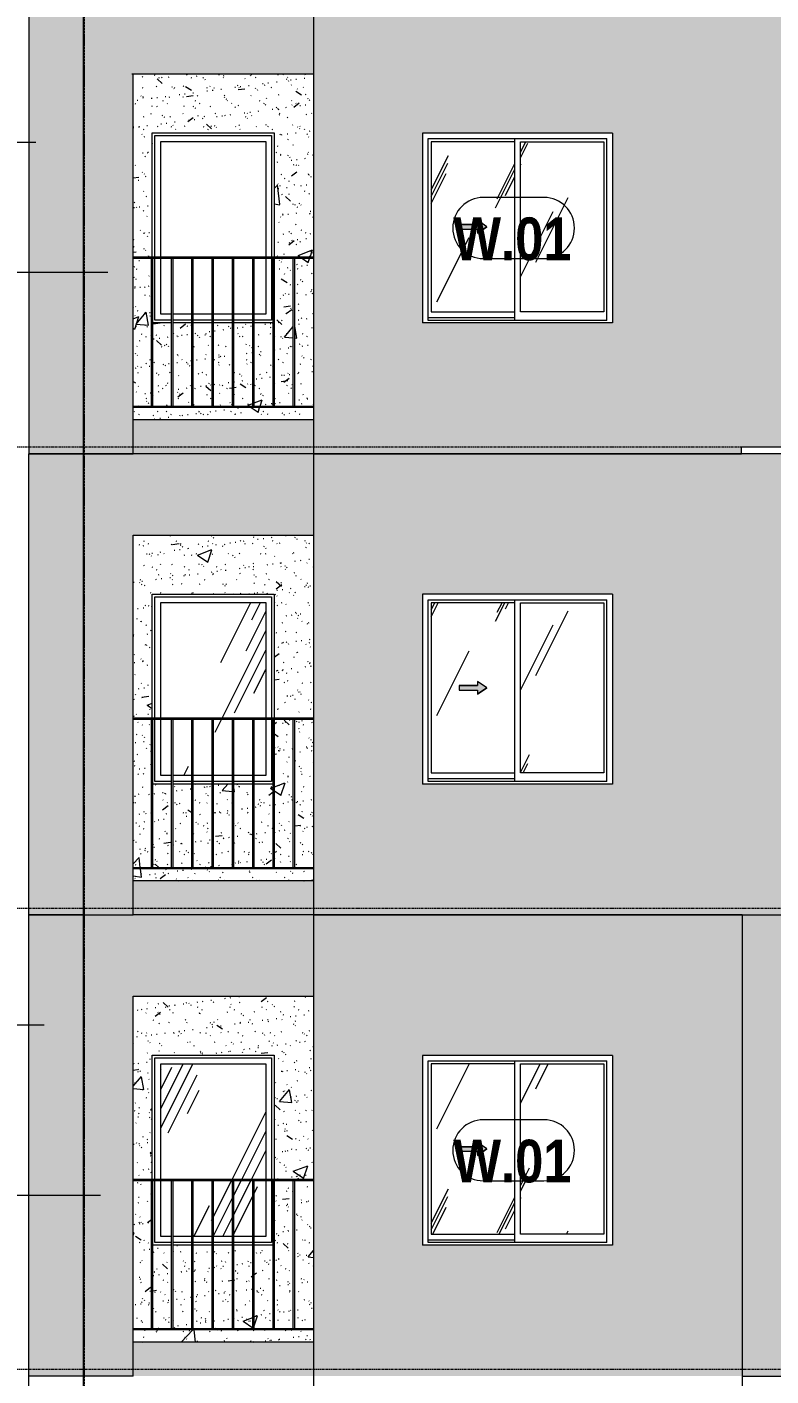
# Model space of a CAD drawing. Header units: millimetres. Extents: x 1240 to 198004, y -7796 to 35300.
# Drawn here: x 117641 to 123128, y 8950 to 18897 of the extents above; entities that cross this region are included whole.
import ezdxf

# ---------------------------------------------------------------- set-up
doc = ezdxf.new("R2010")
doc.units = ezdxf.units.MM
for name, pattern in [('1 NÉT CALL OUT', [6, 3, -3]), ('Centre', [31.75, 6.35, -4.7625, 15.875, -4.7625]), ('Grid Line', [22.225, 12.7, -3.175, 3.175, -3.175])]:
    doc.linetypes.add(name, pattern=pattern)
for name, color, linetype, lineweight in [('0-2', 50, 'Continuous', 5), ('A-DETL-GENF', 92, 'Continuous', 9), ('A-DETL-GENF-2', 92, '1 NÉT CALL OUT', 9), ('A-FLOR-HRAL', 11, 'Continuous', 9), ('A-FLOR-HRAL-1', 253, 'Continuous', 9), ('A-FLOR-LEVL-2', 51, 'Centre', 9), ('A-GLAZ', 151, 'Continuous', 9), ('A-GLAZ-1', 7, 'Continuous', 9), ('A-GLAZ-3', 7, '1 NÉT CALL OUT', 9), ('A-GLAZ-IDEN', 152, 'Continuous', 9), ('A-WALL', 113, 'Continuous', 9), ('A-WALL-IDEN', 211, 'Continuous', 9), ('A-WALL-PATT-2', 9, 'Continuous', 9), ('A-WALL-PATT-3', 111, 'Continuous', 5), ('A-WALL-PATT-4', 111, 'Continuous', 9), ('I-WALL', 2, 'Continuous', 9), ('I-WALL-1', 7, 'Continuous', 9), ('S-GRID-1', 1, 'Grid Line', 9)]:
    doc.layers.add(name, color=color, linetype=linetype, lineweight=lineweight)
doc.styles.add('Arial_B_1', font='arialbd.ttf', dxfattribs={"width": 0.85, "height": 315})
pattern_1 = [(50, (0, 0), (1093.104, -95.634), [114.3, -1257.3]), (355, (0, 0), (-211.457, 1146.341), [91.44, -1005.84]), (100.451, (91.1, -8), (881.656, 1050.7), [97.14, -1068.54]), (46.184, (0, 304.8), (1626.475, -252.257), [171.45, -1885.95]), (96.636, (135.5, 283.8), (1424.416, 1484.565), [145.71, -1602.81]), (351.184, (0, 304.8), (1424.43, 1484.55), [137.16, -1508.76]), (21, (152.4, 228.6), (909.686, -613.591), [114.3, -1257.3]), (326, (152.4, 228.6), (370.812, 1105.129), [91.44, -1005.84]), (71.451, (228.2, 177.5), (1280.503, 491.528), [97.14, -1068.54]), (37.5, (0, 0), (18.5313, 507.3303), [50.292, -943.356, 50.292, -970.788, -1009.65]), (37.5, (0, 0), (18.5313, 507.3303), [-2014.728, 50.292, -959.358]), (7.5, (0, 0), (400.9178, 601.0836), [50.292, -531.876, 50.292, -920.496, -384.81]), (7.5, (0, 0), (400.9178, 601.0836), [-1552.956, 50.292, -334.518]), (327.5, (-339.85, 0), (813.5452, -34.3737), [50.292, -330.708, 50.292, -1138.428, -1577.34]), (327.5, (-339.85, 0), (813.5452, -34.3737), [-1569.72, 50.292, -1527.048]), (317.5, (-492.25, 0), (888.7755, 152.56), [50.292, -445.008, 50.292, -739.14, -1120.14]), (317.5, (-492.25, 0), (888.7755, 152.56), [-1284.732, 50.292, -1069.848])]
pattern_2 = [(37.5, (0, 0), (-4.79953, 146.8239), [5.029, -110.795, 5.029, -124.511, -123.825]), (37.5, (0, 0), (-4.79953, 146.8239), [-245.364, 5.029, -118.796]), (7.5, (0, 0), (134.85743, 215.0472), [5.029, -57.455, 5.029, -99.365, -40.005]), (7.5, (0, 0), (134.85743, 215.0472), [-166.878, 5.029, -34.976]), (327.5, (-93.73, 0), (237.29776, 0.4316), [5.029, -33.071, 5.029, -132.131, -179.07]), (327.5, (-93.73, 0), (237.29776, 0.4316), [-175.26, 5.029, -174.041]), (317.5, (-93.73, 0), (229.06706, 66.87923), [5.029, -14.021, 5.029, -84.887, -102.87]), (317.5, (-93.73, 0), (229.06706, 66.87923), [-108.966, 5.029, -97.841])]
pattern_3 = [(63.435, (190.5, 95.2), (-766.75, 2300.242), [952.5, -571.5, 952.5, -571.5, -1211.71]), (63.435, (190.5, 95.2), (-766.75, 2300.242), [-3048, 381, -830.71]), (63.435, (142.9, 142.9), (-766.75, 2300.242), [762, -952.5, 571.5, -571.5, -1402.21]), (63.435, (142.9, 142.9), (-766.75, 2300.242), [-2857.5, 666.75, -735.46]), (63.435, (142.9, 285.8), (-766.75, 2300.242), [571.5, -1143, 381, -571.5, -1592.71]), (63.435, (142.9, 285.8), (-766.75, 2300.242), [-2667, 857.25, -735.46]), (63.435, (285.8, 142.9), (-766.75, 2300.242), [571.5, -1143, 476.25, -2068.96]), (63.435, (428.6, 285.8), (-766.75, 2300.242), [285.75, -1428.75, 190.5, -2354.71]), (63.435, (190.5, 523.9), (-766.75, 2300.242), [190.5, -1428.75, 190.5, -762, -1687.96]), (63.435, (190.5, 523.9), (-766.75, 2300.242), [-2571.75, 476.25, -1211.71]), (63.435, (1047.8, 381), (-766.75, 2300.242), [952.5, -1428.75, 1143, -754.51]), (63.435, (1047.8, 238.1), (-766.75, 2300.242), [1333.5, -952.5, 1428.75, -564.01]), (63.435, (1143, 285.8), (-766.75, 2300.242), [1524, -762, 1143, -830.71]), (63.435, (1285.9, 428.6), (-766.75, 2300.242), [952.5, -1333.5, 762, -1211.71]), (63.435, (1143, 714.4), (-766.75, 2300.242), [476.25, -1905, 571.5, -1306.96]), (63.435, (1428.8, 571.5), (-766.75, 2300.242), [381, -1905, 381, -1592.71])]
pattern_4 = [(63.435, (1790.26, 104.33), (-0.0014, 1524.001), [532.463, -2875.304]), (63.435, (266.26, 104.33), (-0.0014, 1524.001), [532.463, -2875.304]), (63.435, (2519.8, 398.8), (-0.0014, 1524.001), [532.463, -2875.304]), (63.435, (995.8, 398.8), (-0.0014, 1524.001), [532.463, -2875.304]), (63.435, (2409.4, 294.83), (-0.0014, 1524.001), [532.463, -2875.304]), (63.435, (885.4, 294.83), (-0.0014, 1524.001), [532.463, -2875.304]), (63.435, (2296.8, 890.1), (-0.0014, 1524.001), [258.802, -3148.965]), (63.435, (772.8, 890.1), (-0.0014, 1524.001), [258.802, -3148.965]), (63.435, (2223.2, 797.95), (-0.0014, 1524.001), [532.463, -2875.304]), (63.435, (699.2, 797.95), (-0.0014, 1524.001), [532.463, -2875.304]), (63.435, (2236.2, 864.1), (-0.0014, 1524.001), [532.463, -2875.304]), (63.435, (712.2, 864.1), (-0.0014, 1524.001), [532.463, -2875.304]), (63.435, (1621.35, 573.94), (-0.0014, 1524.001), [532.463, -2875.304]), (63.435, (97.35, 573.94), (-0.0014, 1524.001), [532.463, -2875.304]), (63.435, (1634.34, 651.9), (-0.0014, 1524.001), [532.463, -2875.304]), (63.435, (110.34, 651.9), (-0.0014, 1524.001), [532.463, -2875.304]), (63.435, (1637.84, 708.1), (-0.0014, 1524.001), [532.463, -2875.304]), (63.435, (113.84, 708.1), (-0.0014, 1524.001), [532.463, -2875.304])]

# ---------------------------------------------------------------- blocks, each defined once
blk = doc.blocks.new('Railing - 10mm-901206-TKCS_MẶT ĐỨNG NỘI KHU 2')
at = {"layer": 'A-FLOR-HRAL-1'}
for p, q in [((-60554.4, 5900), (-60554.4, 6990)), ((-60544.4, 5900), (-60544.4, 6990))]:
    blk.add_line(p, q, dxfattribs=at)
blk = doc.blocks.new('Railing - Railing-942463-TKCS_MẶT ĐỨNG NỘI KHU 2')
at = {"layer": 'A-FLOR-HRAL-1'}
for p, q in [((-77876.9, 12700), (-76546.9, 12700)), ((-76546.9, 12690), (-77876.9, 12690))]:
    blk.add_line(p, q, dxfattribs=at)
for p in [(-17188.4, 6800), (-17038.9, 6800), (-16889.3, 6800), (-16739.8, 6800), (-16590.2, 6800), (-16440.7, 6800), (-16291.2, 6800), (-16141.6, 6800)]:
    blk.add_blockref('Railing - 10mm-901206-TKCS_MẶT ĐỨNG NỘI KHU 2', p)
blk = doc.blocks.new('Top Rail Type - Top Rail_Internal_-942464-TKCS_MẶT ĐỨNG NỘI KHU 2')
at = {"layer": 'A-FLOR-HRAL-1'}
for p, q in [((-76546.9, 13800), (-77876.9, 13800)), ((-76546.9, 13790), (-77876.9, 13790))]:
    blk.add_line(p, q, dxfattribs=at)
blk = doc.blocks.new('M_Fixed - 900 x 1400-V392-TKCS_MẶT ĐỨNG NỘI KHU 2')
at = {"layer": 'A-GLAZ'}
h = blk.add_hatch(dxfattribs=at)
h.set_pattern_fill('FP_56', color=256, style=0, pattern_type=2)
h.set_pattern_definition(pattern_3)
h.paths.add_polyline_path([(-77593.3, 13378), (-77593.3, 13790), (-77673.9, 13790), (-77673.9, 13378)])
h.paths.add_polyline_path([(-77583.3, 13378), (-77443.8, 13378), (-77443.8, 13790), (-77583.3, 13790), (-77583.3, 13468.6)])
h.paths.add_polyline_path([(-77433.8, 13378), (-77294.2, 13378), (-77294.2, 13790), (-77433.8, 13790), (-77433.8, 13618.2)])
h.paths.add_polyline_path([(-77284.2, 13378), (-77144.7, 13378), (-77144.7, 13790), (-77284.2, 13790), (-77284.2, 13762.3)])
h.paths.add_polyline_path([(-76899.9, 13378), (-76899.9, 13790), (-76985.1, 13790), (-76985.1, 13378)])
h.paths.add_polyline_path([(-77134.7, 13378), (-76995.1, 13378), (-76995.1, 13790), (-77134.7, 13790), (-77134.7, 13612.7)])
h.paths.add_polyline_path([(-76899.9, 13800), (-76899.9, 14652), (-77673.9, 14652), (-77673.9, 13800), (-77251.9, 13800)])
at = {"layer": 'A-GLAZ-1'}
for p, q in [((-77717.9, 13800), (-77717.9, 14696)), ((-77717.9, 14696), (-76855.9, 14696)), ((-77673.9, 13800), (-77673.9, 14652)), ((-77673.9, 14652), (-76899.9, 14652)), ((-76899.9, 14652), (-76899.9, 13800)), ((-76855.9, 14696), (-76855.9, 13800)), ((-77717.9, 13334), (-77717.9, 13790)), ((-77673.9, 13378), (-77673.9, 13790)), ((-76899.9, 13790), (-76899.9, 13378)), ((-76855.9, 13790), (-76855.9, 13334)), ((-77593.3, 13334), (-77717.9, 13334)), ((-77593.3, 13378), (-77673.9, 13378)), ((-77443.8, 13378), (-77583.3, 13378)), ((-77443.8, 13334), (-77583.3, 13334)), ((-77294.2, 13378), (-77433.8, 13378)), ((-77294.2, 13334), (-77433.8, 13334)), ((-77144.7, 13378), (-77282.5, 13378)), ((-77144.7, 13334), (-77282.5, 13334)), ((-76995.1, 13378), (-77134.7, 13378)), ((-76995.1, 13334), (-77134.7, 13334)), ((-76899.9, 13378), (-76985.1, 13378)), ((-76855.9, 13334), (-76985.1, 13334))]:
    blk.add_line(p, q, dxfattribs=at)
blk = doc.blocks.new('NCV_TKTC_TANG 3 - 4_rvt-3-TKCS_MẶT ĐỨNG NỘI KHU 2')
at = {"layer": 'A-WALL-PATT-2'}
h = blk.add_hatch(dxfattribs=at)
h.set_pattern_fill('FP_38', color=256, style=0, pattern_type=2)
h.set_pattern_definition(pattern_1)
h.paths.add_polyline_path([(-76546.9, 12600), (-76546.9, 12690), (-77876.9, 12690), (-77876.9, 12600), (-76566.1, 12600)])
h.paths.add_polyline_path([(-77876.9, 12700), (-77742.9, 12700), (-77742.9, 13790), (-77876.9, 13790)])
h.paths.add_polyline_path([(-77576.4, 12700), (-77443.8, 12700), (-77443.8, 13315), (-77583.3, 13315), (-77583.3, 12700)])
h.paths.add_polyline_path([(-76630.8, 12700), (-76546.9, 12700), (-76546.9, 13790), (-76686.1, 13790), (-76686.1, 12700)])
h.paths.add_polyline_path([(-77593.3, 12700), (-77593.3, 13315), (-77732.9, 13315), (-77732.9, 12700)])
h.paths.add_polyline_path([(-77284.2, 12700), (-77144.7, 12700), (-77144.7, 13315), (-77284.2, 13315), (-77284.2, 12943)])
h.paths.add_polyline_path([(-77433.8, 12700), (-77294.2, 12700), (-77294.2, 13315), (-77433.8, 13315), (-77433.8, 12818.6)])
h.paths.add_polyline_path([(-77134.7, 12700), (-76995.1, 12700), (-76995.1, 13315), (-77134.7, 13315), (-77134.7, 13067.4)])
h.paths.add_polyline_path([(-76845.6, 12700), (-76845.6, 13315), (-76985.1, 13315), (-76985.1, 12700)])
h.paths.add_polyline_path([(-76835.6, 12700), (-76696.1, 12700), (-76696.1, 13790), (-76835.6, 13790), (-76835.6, 13311)])
h.paths.add_polyline_path([(-76719.8, 13800), (-76546.9, 13800), (-76546.9, 15150.6), (-77876.9, 15150.6), (-77876.9, 13800), (-77736.9, 13800), (-77736.9, 14715), (-76836.9, 14715), (-76836.9, 13800)])
h = blk.add_hatch(dxfattribs=at)
h.set_pattern_fill('FP_39', color=256, style=0, pattern_type=2)
h.set_pattern_definition(pattern_2)
h.paths.add_polyline_path([(-76546.9, 12600), (-76546.9, 12690), (-77876.9, 12690), (-77876.9, 12600), (-76566.1, 12600)])
h.paths.add_polyline_path([(-77876.9, 12700), (-77742.9, 12700), (-77742.9, 13790), (-77876.9, 13790)])
h.paths.add_polyline_path([(-77576.4, 12700), (-77443.8, 12700), (-77443.8, 13315), (-77583.3, 13315), (-77583.3, 12700)])
h.paths.add_polyline_path([(-76630.8, 12700), (-76546.9, 12700), (-76546.9, 13790), (-76686.1, 13790), (-76686.1, 12700)])
h.paths.add_polyline_path([(-77593.3, 12700), (-77593.3, 13315), (-77732.9, 13315), (-77732.9, 12700)])
h.paths.add_polyline_path([(-77284.2, 12700), (-77144.7, 12700), (-77144.7, 13315), (-77284.2, 13315), (-77284.2, 12943)])
h.paths.add_polyline_path([(-77433.8, 12700), (-77294.2, 12700), (-77294.2, 13315), (-77433.8, 13315), (-77433.8, 12818.6)])
h.paths.add_polyline_path([(-77134.7, 12700), (-76995.1, 12700), (-76995.1, 13315), (-77134.7, 13315), (-77134.7, 13067.4)])
h.paths.add_polyline_path([(-76845.6, 12700), (-76845.6, 13315), (-76985.1, 13315), (-76985.1, 12700)])
h.paths.add_polyline_path([(-76835.6, 12700), (-76696.1, 12700), (-76696.1, 13790), (-76835.6, 13790), (-76835.6, 13311)])
h.paths.add_polyline_path([(-76719.8, 13800), (-76546.9, 13800), (-76546.9, 15150.6), (-77876.9, 15150.6), (-77876.9, 13800), (-77736.9, 13800), (-77736.9, 14715), (-76836.9, 14715), (-76836.9, 13800)])
at = {"layer": 'I-WALL-1'}
for p, q in [((-77736.9, 13800), (-77736.9, 14715)), ((-77736.9, 14715), (-76836.9, 14715)), ((-76836.9, 14715), (-76836.9, 13800)), ((-77593.3, 13315), (-77732.9, 13315)), ((-77443.8, 13315), (-77583.3, 13315)), ((-77294.2, 13315), (-77433.8, 13315)), ((-77144.7, 13315), (-77282.5, 13315)), ((-76995.1, 13315), (-77134.7, 13315)), ((-76845.6, 13315), (-76985.1, 13315))]:
    blk.add_line(p, q, dxfattribs=at)
at = {"layer": 'A-FLOR-HRAL'}
for name in ['Top Rail Type - Top Rail_Internal_-942464-TKCS_MẶT ĐỨNG NỘI KHU 2', 'Railing - Railing-942463-TKCS_MẶT ĐỨNG NỘI KHU 2']:
    blk.add_blockref(name, (0, 0), dxfattribs=at)
at = {"layer": 'A-GLAZ'}
blk.add_blockref('M_Fixed - 900 x 1400-V392-TKCS_MẶT ĐỨNG NỘI KHU 2', (0, 0), dxfattribs=at)
blk = doc.blocks.new('M_Fixed - 900 x 1400-V461-TKCS_MẶT ĐỨNG NỘI KHU 2')
at = {"layer": 'A-GLAZ'}
h = blk.add_hatch(dxfattribs=at)
h.set_pattern_fill('FP_56', color=256, style=0, pattern_type=2)
h.set_pattern_definition(pattern_3)
h.paths.add_polyline_path([(-77593.3, 9978), (-77593.3, 10390), (-77673.9, 10390), (-77673.9, 9978)])
h.paths.add_polyline_path([(-77583.3, 9978), (-77443.8, 9978), (-77443.8, 10390), (-77583.3, 10390), (-77583.3, 10068.6)])
h.paths.add_polyline_path([(-77284.2, 9978), (-77144.7, 9978), (-77144.7, 10390), (-77284.2, 10390), (-77284.2, 10362.3)])
h.paths.add_polyline_path([(-77294.2, 9978), (-77294.2, 10390), (-77433.8, 10390), (-77433.8, 9978)])
h.paths.add_polyline_path([(-76899.9, 9978), (-76899.9, 10390), (-76985.1, 10390), (-76985.1, 9978)])
h.paths.add_polyline_path([(-77134.7, 9978), (-76995.1, 9978), (-76995.1, 10390), (-77134.7, 10390), (-77134.7, 10212.7)])
h.paths.add_polyline_path([(-77673.9, 10400), (-76899.9, 10400), (-76899.9, 11252), (-77673.9, 11252), (-77673.9, 10478)])
at = {"layer": 'A-GLAZ-1'}
for p, q in [((-77717.9, 10400), (-77717.9, 11296)), ((-77717.9, 11296), (-76855.9, 11296)), ((-77673.9, 10400), (-77673.9, 11252)), ((-77673.9, 11252), (-76899.9, 11252)), ((-76899.9, 11252), (-76899.9, 10400)), ((-76855.9, 11296), (-76855.9, 10400)), ((-77717.9, 9934), (-77717.9, 10390)), ((-77673.9, 9978), (-77673.9, 10390)), ((-76899.9, 10390), (-76899.9, 9978)), ((-76855.9, 10390), (-76855.9, 9934)), ((-77593.3, 9978), (-77673.9, 9978)), ((-77443.8, 9978), (-77583.3, 9978)), ((-77294.2, 9978), (-77433.8, 9978)), ((-77144.7, 9978), (-77282.5, 9978)), ((-76995.1, 9978), (-77134.7, 9978)), ((-76899.9, 9978), (-76985.1, 9978)), ((-77593.3, 9934), (-77717.9, 9934)), ((-77443.8, 9934), (-77583.3, 9934)), ((-77294.2, 9934), (-77433.8, 9934)), ((-77144.7, 9934), (-77282.5, 9934)), ((-76995.1, 9934), (-77134.7, 9934)), ((-76855.9, 9934), (-76985.1, 9934))]:
    blk.add_line(p, q, dxfattribs=at)
blk = doc.blocks.new('NCV_TKTC_TANG 3 - 4_rvt-4-TKCS_MẶT ĐỨNG NỘI KHU 2')
at = {"layer": 'A-WALL-PATT-2'}
h = blk.add_hatch(dxfattribs=at)
h.set_pattern_fill('FP_38', color=256, style=0, pattern_type=2)
h.set_pattern_definition(pattern_1)
h.paths.add_polyline_path([(-77282.5, 9200), (-76546.9, 9200), (-76546.9, 9290), (-77876.9, 9290), (-77876.9, 9200), (-77696.6, 9200)])
h.paths.add_polyline_path([(-77870.4, 9300), (-77742.9, 9300), (-77742.9, 10390), (-77876.9, 10390), (-77876.9, 9300)])
h.paths.add_polyline_path([(-77576.4, 9300), (-77443.8, 9300), (-77443.8, 9915), (-77583.3, 9915), (-77583.3, 9300)])
h.paths.add_polyline_path([(-77593.3, 9300), (-77593.3, 9915), (-77732.9, 9915), (-77732.9, 9300)])
h.paths.add_polyline_path([(-77282.5, 9300), (-77144.7, 9300), (-77144.7, 9915), (-77284.2, 9915), (-77284.2, 9300)])
h.paths.add_polyline_path([(-77134.7, 9300), (-76995.1, 9300), (-76995.1, 9915), (-77134.7, 9915), (-77134.7, 9667.4)])
h.paths.add_polyline_path([(-76985.1, 9300), (-76845.6, 9300), (-76845.6, 9915), (-76985.1, 9915), (-76985.1, 9791.7)])
h.paths.add_polyline_path([(-76835.6, 9300), (-76696.1, 9300), (-76696.1, 10390), (-76835.6, 10390), (-76835.6, 9885.1)])
h.paths.add_polyline_path([(-76578.9, 9300), (-76546.9, 9300), (-76546.9, 10390), (-76686.1, 10390), (-76686.1, 9300), (-76630.8, 9300)])
h.paths.add_polyline_path([(-77433.8, 9300), (-77294.2, 9300), (-77294.2, 9915), (-77433.8, 9915), (-77433.8, 9418.6)])
h.paths.add_polyline_path([(-77797.5, 10400), (-77736.9, 10400), (-77736.9, 11315), (-76836.9, 11315), (-76836.9, 10400), (-76546.9, 10400), (-76546.9, 11750.6), (-77876.9, 11750.6), (-77876.9, 10400)])
h = blk.add_hatch(dxfattribs=at)
h.set_pattern_fill('FP_39', color=256, style=0, pattern_type=2)
h.set_pattern_definition(pattern_2)
h.paths.add_polyline_path([(-77282.5, 9200), (-76546.9, 9200), (-76546.9, 9290), (-77876.9, 9290), (-77876.9, 9200), (-77696.6, 9200)])
h.paths.add_polyline_path([(-77870.4, 9300), (-77742.9, 9300), (-77742.9, 10390), (-77876.9, 10390), (-77876.9, 9300)])
h.paths.add_polyline_path([(-77576.4, 9300), (-77443.8, 9300), (-77443.8, 9915), (-77583.3, 9915), (-77583.3, 9300)])
h.paths.add_polyline_path([(-77593.3, 9300), (-77593.3, 9915), (-77732.9, 9915), (-77732.9, 9300)])
h.paths.add_polyline_path([(-77282.5, 9300), (-77144.7, 9300), (-77144.7, 9915), (-77284.2, 9915), (-77284.2, 9300)])
h.paths.add_polyline_path([(-77134.7, 9300), (-76995.1, 9300), (-76995.1, 9915), (-77134.7, 9915), (-77134.7, 9667.4)])
h.paths.add_polyline_path([(-76985.1, 9300), (-76845.6, 9300), (-76845.6, 9915), (-76985.1, 9915), (-76985.1, 9791.7)])
h.paths.add_polyline_path([(-76835.6, 9300), (-76696.1, 9300), (-76696.1, 10390), (-76835.6, 10390), (-76835.6, 9885.1)])
h.paths.add_polyline_path([(-76578.9, 9300), (-76546.9, 9300), (-76546.9, 10390), (-76686.1, 10390), (-76686.1, 9300), (-76630.8, 9300)])
h.paths.add_polyline_path([(-77433.8, 9300), (-77294.2, 9300), (-77294.2, 9915), (-77433.8, 9915), (-77433.8, 9418.6)])
h.paths.add_polyline_path([(-77797.5, 10400), (-77736.9, 10400), (-77736.9, 11315), (-76836.9, 11315), (-76836.9, 10400), (-76546.9, 10400), (-76546.9, 11750.6), (-77876.9, 11750.6), (-77876.9, 10400)])
at = {"layer": 'I-WALL-1'}
for p, q in [((-77736.9, 10400), (-77736.9, 11315)), ((-77736.9, 11315), (-76836.9, 11315)), ((-76836.9, 11315), (-76836.9, 10400)), ((-77593.3, 9915), (-77732.9, 9915)), ((-77443.8, 9915), (-77583.3, 9915)), ((-77294.2, 9915), (-77433.8, 9915)), ((-77144.7, 9915), (-77282.5, 9915)), ((-76995.1, 9915), (-77134.7, 9915)), ((-76845.6, 9915), (-76985.1, 9915))]:
    blk.add_line(p, q, dxfattribs=at)
at = {"layer": 'A-FLOR-HRAL'}
for name in ['Top Rail Type - Top Rail_Internal_-942464-TKCS_MẶT ĐỨNG NỘI KHU 2', 'Railing - Railing-942463-TKCS_MẶT ĐỨNG NỘI KHU 2']:
    blk.add_blockref(name, (0, -3400), dxfattribs=at)
at = {"layer": 'A-GLAZ'}
blk.add_blockref('M_Fixed - 900 x 1400-V461-TKCS_MẶT ĐỨNG NỘI KHU 2', (0, 0), dxfattribs=at)
blk = doc.blocks.new('Railing - Railing-951900-TKCS_MẶT ĐỨNG NỘI KHU 2')
at = {"layer": 'A-FLOR-HRAL-1'}
for p, q in [((-77876.9, 16100), (-76546.9, 16100)), ((-76546.9, 16090), (-77876.9, 16090))]:
    blk.add_line(p, q, dxfattribs=at)
for p in [(-17188.4, 10200), (-17038.9, 10200), (-16889.3, 10200), (-16739.8, 10200), (-16590.2, 10200), (-16440.7, 10200), (-16291.2, 10200), (-16141.6, 10200)]:
    blk.add_blockref('Railing - 10mm-901206-TKCS_MẶT ĐỨNG NỘI KHU 2', p)
blk = doc.blocks.new('Top Rail Type - Top Rail_Internal_-951901-TKCS_MẶT ĐỨNG NỘI KHU 2')
at = {"layer": 'A-FLOR-HRAL-1'}
for p, q in [((-76546.9, 17200), (-77876.9, 17200)), ((-76546.9, 17190), (-77876.9, 17190))]:
    blk.add_line(p, q, dxfattribs=at)
blk = doc.blocks.new('M_Fixed - 900 x 1400-V286-TKCS_MẶT ĐỨNG NỘI KHU 2')
at = {"layer": 'A-GLAZ-1'}
for p, q in [((-77717.9, 7000), (-77717.9, 7896)), ((-77717.9, 7896), (-76855.9, 7896)), ((-76855.9, 7896), (-76855.9, 7000)), ((-77673.9, 7000), (-77673.9, 7852)), ((-77673.9, 7852), (-76899.9, 7852)), ((-76899.9, 7852), (-76899.9, 7000)), ((-77717.9, 6534), (-77717.9, 6990)), ((-77673.9, 6578), (-77673.9, 6990)), ((-76899.9, 6990), (-76899.9, 6578)), ((-76855.9, 6990), (-76855.9, 6534)), ((-77593.3, 6578), (-77673.9, 6578)), ((-77443.8, 6578), (-77583.3, 6578)), ((-77294.2, 6578), (-77433.8, 6578)), ((-77144.7, 6578), (-77282.5, 6578)), ((-76995.1, 6578), (-77134.7, 6578)), ((-76899.9, 6578), (-76985.1, 6578)), ((-77593.3, 6534), (-77717.9, 6534)), ((-77443.8, 6534), (-77583.3, 6534)), ((-77294.2, 6534), (-77433.8, 6534)), ((-77144.7, 6534), (-77282.5, 6534)), ((-76995.1, 6534), (-77134.7, 6534)), ((-76855.9, 6534), (-76985.1, 6534))]:
    blk.add_line(p, q, dxfattribs=at)
blk = doc.blocks.new('NCV_TKTC_TANG 5_rvt-2-TKCS_MẶT ĐỨNG NỘI KHU 2')
at = {"layer": 'A-WALL-PATT-2'}
h = blk.add_hatch(dxfattribs=at)
h.set_pattern_fill('FP_40', color=256, style=0, pattern_type=2)
h.set_pattern_definition(pattern_1)
h.paths.add_polyline_path([(-76546.9, 16000), (-76546.9, 16090), (-77876.9, 16090), (-77876.9, 16000), (-76566.1, 16000)])
h.paths.add_polyline_path([(-76686.1, 16100), (-76546.9, 16100), (-76546.9, 17190), (-76686.1, 17190), (-76686.1, 16264.9)])
h.paths.add_polyline_path([(-76696.1, 16100), (-76696.1, 17190), (-76835.6, 17190), (-76835.6, 16100)])
h.paths.add_polyline_path([(-77593.3, 16100), (-77593.3, 16715), (-77732.9, 16715), (-77732.9, 16100)])
h.paths.add_polyline_path([(-76845.6, 16100), (-76845.6, 16715), (-76985.1, 16715), (-76985.1, 16100)])
h.paths.add_polyline_path([(-77583.3, 16100), (-77443.8, 16100), (-77443.8, 16715), (-77583.3, 16715), (-77583.3, 16688.3)])
h.paths.add_polyline_path([(-76995.1, 16100), (-76995.1, 16715), (-77134.7, 16715), (-77134.7, 16100)])
h.paths.add_polyline_path([(-77836.5, 16100), (-77742.9, 16100), (-77742.9, 17190), (-77876.9, 17190), (-77876.9, 16100), (-77843.6, 16100)])
h.paths.add_polyline_path([(-77144.7, 16100), (-77144.7, 16715), (-77284.2, 16715), (-77282.5, 16100)])
h.paths.add_polyline_path([(-77433.8, 16100), (-77294.2, 16100), (-77294.2, 16715), (-77433.8, 16715), (-77433.8, 16218.6)])
h.paths.add_polyline_path([(-77876.9, 17200), (-77736.9, 17200), (-77736.9, 18115), (-76836.9, 18115), (-76836.9, 17200), (-76546.9, 17200), (-76546.9, 18550.6), (-77876.9, 18550.6)])
h = blk.add_hatch(dxfattribs=at)
h.set_pattern_fill('FP_41', color=256, style=0, pattern_type=2)
h.set_pattern_definition(pattern_2)
h.paths.add_polyline_path([(-76546.9, 16000), (-76546.9, 16090), (-77876.9, 16090), (-77876.9, 16000), (-76566.1, 16000)])
h.paths.add_polyline_path([(-76686.1, 16100), (-76546.9, 16100), (-76546.9, 17190), (-76686.1, 17190), (-76686.1, 16264.9)])
h.paths.add_polyline_path([(-76696.1, 16100), (-76696.1, 17190), (-76835.6, 17190), (-76835.6, 16100)])
h.paths.add_polyline_path([(-77593.3, 16100), (-77593.3, 16715), (-77732.9, 16715), (-77732.9, 16100)])
h.paths.add_polyline_path([(-76845.6, 16100), (-76845.6, 16715), (-76985.1, 16715), (-76985.1, 16100)])
h.paths.add_polyline_path([(-77583.3, 16100), (-77443.8, 16100), (-77443.8, 16715), (-77583.3, 16715), (-77583.3, 16688.3)])
h.paths.add_polyline_path([(-76995.1, 16100), (-76995.1, 16715), (-77134.7, 16715), (-77134.7, 16100)])
h.paths.add_polyline_path([(-77836.5, 16100), (-77742.9, 16100), (-77742.9, 17190), (-77876.9, 17190), (-77876.9, 16100), (-77843.6, 16100)])
h.paths.add_polyline_path([(-77144.7, 16100), (-77144.7, 16715), (-77284.2, 16715), (-77282.5, 16100)])
h.paths.add_polyline_path([(-77433.8, 16100), (-77294.2, 16100), (-77294.2, 16715), (-77433.8, 16715), (-77433.8, 16218.6)])
h.paths.add_polyline_path([(-77876.9, 17200), (-77736.9, 17200), (-77736.9, 18115), (-76836.9, 18115), (-76836.9, 17200), (-76546.9, 17200), (-76546.9, 18550.6), (-77876.9, 18550.6)])
at = {"layer": 'I-WALL-1'}
for p, q in [((-77736.9, 17200), (-77736.9, 18115)), ((-77736.9, 18115), (-76836.9, 18115)), ((-76836.9, 18115), (-76836.9, 17200)), ((-77593.3, 16715), (-77732.9, 16715)), ((-77443.8, 16715), (-77583.3, 16715)), ((-77294.2, 16715), (-77433.8, 16715)), ((-77144.7, 16715), (-77282.5, 16715)), ((-76995.1, 16715), (-77134.7, 16715)), ((-76845.6, 16715), (-76985.1, 16715))]:
    blk.add_line(p, q, dxfattribs=at)
at = {"layer": 'A-FLOR-HRAL'}
for name in ['Top Rail Type - Top Rail_Internal_-951901-TKCS_MẶT ĐỨNG NỘI KHU 2', 'Railing - Railing-951900-TKCS_MẶT ĐỨNG NỘI KHU 2']:
    blk.add_blockref(name, (0, 0), dxfattribs=at)
at = {"layer": 'A-GLAZ'}
blk.add_blockref('M_Fixed - 900 x 1400-V286-TKCS_MẶT ĐỨNG NỘI KHU 2', (0, 10200), dxfattribs=at)
blk = doc.blocks.new('1_FAMILY RVT - W01-WxH 1400x1400xmm-V281-TKCS_MẶT ĐỨNG NỘI KHU 2')
at = {"layer": 'A-DETL-GENF-2'}
blk.add_hatch(color=256, dxfattribs=at).paths.add_polyline_path([(-75337.7, 10576.5), (-75270, 10623.9), (-75337.7, 10671.4), (-75337.7, 10640.9), (-75473.2, 10640.9), (-75473.2, 10607), (-75337.7, 10607)])
at = {"layer": 'A-GLAZ'}
h = blk.add_hatch(dxfattribs=at)
h.set_pattern_fill('FP_36', color=256, style=0, pattern_type=2)
h.set_pattern_definition(pattern_4)
h.paths.add_polyline_path([(-75064.4, 9997), (-75064.4, 11250.9), (-75678.7, 11250.9), (-75678.7, 9997)])
h.paths.add_polyline_path([(-75337.7, 10576.5), (-75337.7, 10607), (-75473.2, 10607), (-75473.2, 10640.9), (-75337.7, 10640.9), (-75337.7, 10671.4), (-75270, 10623.9), (-75294.1, 10607)])
h = blk.add_hatch(dxfattribs=at)
h.set_pattern_fill('FP_36', color=256, style=0, pattern_type=2)
h.set_pattern_definition(pattern_4)
h.paths.add_polyline_path([(-74405.7, 9997), (-74405.7, 11250.9), (-75020, 11250.9), (-75020, 9997), (-74723.4, 9997)])
at = {"layer": 'A-DETL-GENF'}
for p, q in [((-75337.7, 10671.4), (-75337.7, 10640.9)), ((-75270, 10623.9), (-75337.7, 10671.4)), ((-75270, 10623.9), (-75337.7, 10671.4)), ((-75337.7, 10671.4), (-75337.7, 10640.9)), ((-75473.2, 10640.9), (-75473.2, 10607)), ((-75473.2, 10640.9), (-75337.7, 10640.9)), ((-75337.7, 10640.9), (-75473.2, 10640.9)), ((-75473.2, 10640.9), (-75473.2, 10607)), ((-75473.2, 10607), (-75337.7, 10607)), ((-75473.2, 10607), (-75337.7, 10607)), ((-75270, 10623.9), (-75337.7, 10576.5)), ((-75337.7, 10576.5), (-75270, 10623.9)), ((-75337.7, 10607), (-75337.7, 10576.5)), ((-75337.7, 10607), (-75337.7, 10576.5))]:
    blk.add_line(p, q, dxfattribs=at)
at = {"layer": 'A-GLAZ'}
for p, q in [((-74342.2, 11314.4), (-75742.2, 11314.4)), ((-75742.2, 11314.4), (-75742.2, 9914.4)), ((-75701.3, 11273.5), (-74383.1, 11273.5)), ((-75701.3, 9933.5), (-75701.3, 11273.5)), ((-75678.7, 11250.9), (-75678.7, 9997)), ((-75064.4, 11250.9), (-75678.7, 11250.9)), ((-75064.4, 11273.5), (-75064.4, 9933.5)), ((-75020, 9997), (-75020, 11250.9)), ((-75020, 11250.9), (-74405.7, 11250.9)), ((-74405.7, 11250.9), (-74405.7, 9997)), ((-74383.1, 9933.5), (-74383.1, 11273.5)), ((-74342.2, 11314.4), (-74342.2, 9914.4)), ((-75064.4, 9952.5), (-75701.3, 9952.5)), ((-75064.4, 9952.5), (-75701.3, 9952.5)), ((-75678.7, 9997), (-75064.4, 9997)), ((-74405.7, 9997), (-75020, 9997)), ((-74342.2, 9914.4), (-75742.2, 9914.4)), ((-74383.1, 9933.5), (-75701.3, 9933.5))]:
    blk.add_line(p, q, dxfattribs=at)
blk = doc.blocks.new('1_FAMILY RVT - W01-WxH 1400x1400xmm-V423-TKCS_MẶT ĐỨNG NỘI KHU 2')
at = {"layer": 'A-DETL-GENF-2'}
blk.add_hatch(color=256, dxfattribs=at).paths.add_polyline_path([(-75337.7, 17376.5), (-75270, 17423.9), (-75337.7, 17471.4), (-75337.7, 17440.9), (-75473.2, 17440.9), (-75473.2, 17407), (-75337.7, 17407)])
at = {"layer": 'A-GLAZ'}
h = blk.add_hatch(dxfattribs=at)
h.set_pattern_fill('FP_36', color=256, style=0, pattern_type=2)
h.set_pattern_definition(pattern_4)
h.paths.add_polyline_path([(-75064.4, 16797), (-75064.4, 18050.9), (-75678.7, 18050.9), (-75678.7, 16797)])
h.paths.add_polyline_path([(-75337.7, 17376.5), (-75337.7, 17407), (-75473.2, 17407), (-75473.2, 17440.9), (-75337.7, 17440.9), (-75337.7, 17471.4), (-75270, 17423.9), (-75294.1, 17407)])
h = blk.add_hatch(dxfattribs=at)
h.set_pattern_fill('FP_36', color=256, style=0, pattern_type=2)
h.set_pattern_definition(pattern_4)
h.paths.add_polyline_path([(-74405.7, 16797), (-74405.7, 18050.9), (-75020, 18050.9), (-75020, 16797), (-74723.4, 16797)])
at = {"layer": 'A-DETL-GENF'}
for p, q in [((-75473.2, 17440.9), (-75473.2, 17407)), ((-75473.2, 17440.9), (-75337.7, 17440.9)), ((-75337.7, 17440.9), (-75473.2, 17440.9)), ((-75473.2, 17440.9), (-75473.2, 17407)), ((-75473.2, 17407), (-75337.7, 17407)), ((-75473.2, 17407), (-75337.7, 17407)), ((-75337.7, 17471.4), (-75337.7, 17440.9)), ((-75270, 17423.9), (-75337.7, 17471.4)), ((-75270, 17423.9), (-75337.7, 17471.4)), ((-75337.7, 17471.4), (-75337.7, 17440.9)), ((-75270, 17423.9), (-75337.7, 17376.5)), ((-75337.7, 17376.5), (-75270, 17423.9)), ((-75337.7, 17407), (-75337.7, 17376.5)), ((-75337.7, 17407), (-75337.7, 17376.5))]:
    blk.add_line(p, q, dxfattribs=at)
at = {"layer": 'A-GLAZ'}
for p, q in [((-74342.2, 18114.4), (-75742.2, 18114.4)), ((-75742.2, 18114.4), (-75742.2, 16714.4)), ((-74342.2, 18114.4), (-74342.2, 16714.4)), ((-75701.3, 18073.5), (-74383.1, 18073.5)), ((-75701.3, 16733.5), (-75701.3, 18073.5)), ((-75678.7, 18050.9), (-75678.7, 16797)), ((-75064.4, 18050.9), (-75678.7, 18050.9)), ((-75064.4, 18073.5), (-75064.4, 16733.5)), ((-75020, 16797), (-75020, 18050.9)), ((-75020, 18050.9), (-74405.7, 18050.9)), ((-74405.7, 18050.9), (-74405.7, 16797)), ((-74383.1, 16733.5), (-74383.1, 18073.5)), ((-74342.2, 16714.4), (-75742.2, 16714.4)), ((-75064.4, 16752.5), (-75701.3, 16752.5)), ((-75064.4, 16752.5), (-75701.3, 16752.5)), ((-74383.1, 16733.5), (-75701.3, 16733.5)), ((-75678.7, 16797), (-75064.4, 16797)), ((-74405.7, 16797), (-75020, 16797))]:
    blk.add_line(p, q, dxfattribs=at)
blk = doc.blocks.new('1_FAMILY RVT - W01-WxH 1400x1400xmm-V462-TKCS_MẶT ĐỨNG NỘI KHU 2')
at = {"layer": 'A-DETL-GENF-2'}
blk.add_hatch(color=256, dxfattribs=at).paths.add_polyline_path([(-75337.7, 13976.5), (-75270, 14023.9), (-75337.7, 14071.4), (-75337.7, 14040.9), (-75473.2, 14040.9), (-75473.2, 14007), (-75337.7, 14007)])
at = {"layer": 'A-GLAZ'}
h = blk.add_hatch(dxfattribs=at)
h.set_pattern_fill('FP_36', color=256, style=0, pattern_type=2)
h.set_pattern_definition(pattern_4)
h.paths.add_polyline_path([(-75064.4, 13397), (-75064.4, 14650.9), (-75678.7, 14650.9), (-75678.7, 13397)])
h.paths.add_polyline_path([(-75337.7, 13976.5), (-75337.7, 14007), (-75473.2, 14007), (-75473.2, 14040.9), (-75337.7, 14040.9), (-75337.7, 14071.4), (-75270, 14023.9), (-75294.1, 14007)])
h = blk.add_hatch(dxfattribs=at)
h.set_pattern_fill('FP_36', color=256, style=0, pattern_type=2)
h.set_pattern_definition(pattern_4)
h.paths.add_polyline_path([(-75020, 13397), (-74405.7, 13397), (-74405.7, 14650.9), (-75020, 14650.9), (-75020, 14274.5)])
at = {"layer": 'A-DETL-GENF'}
for p, q in [((-75473.2, 14040.9), (-75473.2, 14007)), ((-75473.2, 14040.9), (-75337.7, 14040.9)), ((-75337.7, 14040.9), (-75473.2, 14040.9)), ((-75473.2, 14040.9), (-75473.2, 14007)), ((-75337.7, 14071.4), (-75337.7, 14040.9)), ((-75270, 14023.9), (-75337.7, 14071.4)), ((-75270, 14023.9), (-75337.7, 14071.4)), ((-75337.7, 14071.4), (-75337.7, 14040.9)), ((-75473.2, 14007), (-75337.7, 14007)), ((-75473.2, 14007), (-75337.7, 14007)), ((-75270, 14023.9), (-75337.7, 13976.5)), ((-75337.7, 13976.5), (-75270, 14023.9)), ((-75337.7, 14007), (-75337.7, 13976.5)), ((-75337.7, 14007), (-75337.7, 13976.5))]:
    blk.add_line(p, q, dxfattribs=at)
at = {"layer": 'A-GLAZ'}
for p, q in [((-74342.2, 14714.4), (-75742.2, 14714.4)), ((-75742.2, 14714.4), (-75742.2, 13314.4)), ((-75701.3, 14673.5), (-74383.1, 14673.5)), ((-75701.3, 13333.5), (-75701.3, 14673.5)), ((-75678.7, 14650.9), (-75678.7, 13397)), ((-75064.4, 14650.9), (-75678.7, 14650.9)), ((-75064.4, 14673.5), (-75064.4, 13333.5)), ((-75020, 13397), (-75020, 14650.9)), ((-75020, 14650.9), (-74405.7, 14650.9)), ((-74405.7, 14650.9), (-74405.7, 13397)), ((-74383.1, 13333.5), (-74383.1, 14673.5)), ((-74342.2, 14714.4), (-74342.2, 13314.4)), ((-75064.4, 13352.5), (-75701.3, 13352.5)), ((-75064.4, 13352.5), (-75701.3, 13352.5)), ((-74383.1, 13333.5), (-75701.3, 13333.5)), ((-75678.7, 13397), (-75064.4, 13397)), ((-74405.7, 13397), (-75020, 13397)), ((-74342.2, 13314.4), (-75742.2, 13314.4))]:
    blk.add_line(p, q, dxfattribs=at)
blk = doc.blocks.new('SSA-WINDOW TAG - 10-2062020-TKCS_MẶT ĐỨNG NỘI KHU 2')
at = {"layer": 'A-GLAZ-IDEN'}
for p, q in [((-74847.7, 10839.4), (-75295.3, 10839.4)), ((-75295.3, 10389.4), (-74847.7, 10389.4))]:
    blk.add_line(p, q, dxfattribs=at)
for centre, start, end in [((-75295.3, 10614.4), 90, 270), ((-74847.7, 10614.4), 270, 90)]:
    blk.add_arc(centre, 225, start, end, dxfattribs=at)

msp = doc.modelspace()

# ---------------------------------------------------------------- hatches: boundary and pattern name
at = {"layer": 'A-WALL-PATT-3'}
for points in [[(118054.2, 15750), (118054.2, 19150), (117654.2, 19150), (117654.2, 15750), (117739, 15750)], [(118424.2, 15750), (118424.2, 18550.6), (118414.2, 18550.6), (118414.2, 19150), (118054.2, 19150), (118054.2, 15750)], [(118424.2, 15750), (119754.2, 15750), (119754.2, 16000), (118424.2, 16000), (118424.2, 15776.8)], [(118054.2, 12350), (118054.2, 15750), (117652.1, 15750), (117652.1, 12350), (117739, 12350)], [(118054.2, 12350), (118424.2, 12350), (118424.2, 15750), (118054.2, 15750), (118054.2, 14420.6)], [(119018.6, 12350), (119754.2, 12350), (119754.2, 12600), (118424.2, 12600), (118424.2, 12350)], [(118054.2, 8950), (118054.2, 12350), (117652.1, 12350), (117652.1, 8950), (117739, 8950)], [(118054.2, 8950), (118424.2, 8950), (118424.2, 12350), (118054.2, 12350), (118054.2, 9885.1)], [(119754.2, 8950), (119754.2, 9200), (118424.2, 9200), (118424.2, 8950), (119018.6, 8950)]]:
    msp.add_hatch(color=256, dxfattribs=at).paths.add_polyline_path(points)
h = msp.add_hatch(color=256, dxfattribs=at)
h.paths.add_polyline_path([(119754.2, 15750), (122909.2, 15750), (122909.2, 19150), (119754.2, 19150), (119754.2, 16688.3)])
h.paths.add_polyline_path([(120558.9, 16714.4), (120558.9, 18114.4), (121958.9, 18114.4), (121958.9, 16714.4), (120599.8, 16714.4)])
h = msp.add_hatch(color=256, dxfattribs=at)
h.paths.add_polyline_path([(119754.2, 12350), (122914.2, 12350), (122914.2, 15750), (119754.2, 15750), (119754.2, 14420.6)])
h.paths.add_polyline_path([(121918, 13314.4), (120558.9, 13314.4), (120558.9, 14714.4), (121958.9, 14714.4), (121958.9, 13314.4)])
h = msp.add_hatch(color=256, dxfattribs=at)
h.paths.add_polyline_path([(119754.2, 8950), (122914.2, 8950), (122914.2, 12350), (119754.2, 12350), (119754.2, 9885.1)])
h.paths.add_polyline_path([(120558.9, 9914.4), (120558.9, 11314.4), (121958.9, 11314.4), (121958.9, 9914.4), (120599.8, 9914.4)])
at = {"layer": 'A-WALL-PATT-4'}
h = msp.add_hatch(color=256, dxfattribs=at)
h.paths.add_polyline_path([(122909.2, 15800), (126539.2, 15800), (126539.2, 19150), (126549.2, 19150), (126549.2, 19200), (122909.2, 19200), (122909.2, 16688.3)])
h.paths.add_polyline_path([(126056.2, 16000), (123264.2, 16000), (123264.2, 18550), (126339.2, 18550), (126339.2, 16000)])
for points in [[(119754.2, 18550.6), (119754.2, 19150), (118414.2, 19150), (118414.2, 18550.6), (119018.6, 18550.6)], [(118424.2, 15150.6), (119754.2, 15150.6), (119754.2, 15750), (118424.2, 15750), (118424.2, 15554.4)], [(119754.2, 11750.6), (119754.2, 12350), (118424.2, 12350), (118424.2, 11750.6), (119018.6, 11750.6)]]:
    msp.add_hatch(color=256, dxfattribs=at).paths.add_polyline_path(points)
h = msp.add_hatch(color=256, dxfattribs=at)
h.paths.add_polyline_path([(122914.2, 12350), (126539.2, 12350), (126539.2, 15750), (122914.2, 15750), (122914.2, 13286.7)])
h.paths.add_polyline_path([(123264.2, 12600), (123264.2, 15150), (126339.3, 15150), (126339.3, 12600), (124136.9, 12600)])
h = msp.add_hatch(color=256, dxfattribs=at)
h.paths.add_polyline_path([(122914.2, 8950), (126539.2, 8950), (126539.2, 12350), (122914.2, 12350), (122914.2, 9885.1)])
h.paths.add_polyline_path([(123264.2, 9200), (123264.2, 11750), (126339.3, 11750), (126339.3, 9200), (124136.9, 9200)])

# ---------------------------------------------------------------- linework, layer by layer
at = {"layer": 'A-FLOR-LEVL-2'}
for p, q in [((104944.5, 15800), (194512.3, 15800)), ((104944.5, 12400), (194512.3, 12400)), ((104944.5, 9000), (194512.3, 9000))]:
    msp.add_line(p, q, dxfattribs=at)
at = {"layer": 'A-WALL'}
for p, q in [((118054.2, 29350), (118054.2, 4700)), ((119754.2, 29350), (119754.2, 15750)), ((118424.2, 15750), (118424.2, 18550.6)), ((118054.2, 15750), (118424.2, 15750)), ((118424.2, 15750), (118054.2, 15750)), ((119754.2, 15750), (122909.2, 15750)), ((122914.2, 15750), (119754.2, 15750)), ((119754.2, 15750), (119754.2, 5600)), ((122909.2, 15750), (122909.2, 15800)), ((122909.2, 15800), (126539.2, 15800)), ((126549.2, 15750), (122914.2, 15750)), ((118424.2, 12350), (118424.2, 15150.6)), ((118054.2, 12350), (118424.2, 12350)), ((122914.2, 12350), (119754.2, 12350)), ((119754.2, 12350), (126549.2, 12350)), ((122914.2, 12350), (122914.2, 3300.6)), ((118424.2, 8950), (118424.2, 11750.6)), ((118424.2, 8950), (118054.2, 8950)), ((122914.2, 8950), (126549.2, 8950))]:
    msp.add_line(p, q, dxfattribs=at)
at = {"layer": 'A-WALL-IDEN'}
for p, q in [((117707.1, 18045.7), (117109, 18045.7)), ((118236.4, 17086.3), (117112.9, 17086.3)), ((117768.5, 11537.6), (117107.9, 11536.1)), ((118182.3, 10282.2), (117112.9, 10280.7))]:
    msp.add_line(p, q, dxfattribs=at)
at = {"layer": 'I-WALL'}
for p, q in [((117654.2, 33200), (117654.2, 15750)), ((118414.2, 18550.6), (119754.2, 18550.6)), ((119754.2, 16000), (118424.2, 16000)), ((118054.2, 15750), (117652.1, 15750)), ((117652.1, 15750), (117652.1, 5550)), ((117654.2, 15750), (118054.2, 15750)), ((119754.2, 15750), (118424.2, 15750)), ((118424.2, 15150.6), (119754.2, 15150.6)), ((119754.2, 12600), (118424.2, 12600)), ((118054.2, 12350), (117652.1, 12350)), ((117652.1, 12350), (118054.2, 12350)), ((119754.2, 12350), (118424.2, 12350)), ((118424.2, 11750.6), (119754.2, 11750.6)), ((119754.2, 9200), (118424.2, 9200)), ((118054.2, 8950), (117652.1, 8950))]:
    msp.add_line(p, q, dxfattribs=at)
at = {"layer": 'S-GRID-1'}
msp.add_line((118064.2, 5.5), (118064.2, 30542.5), dxfattribs=at)

# ---------------------------------------------------------------- block references
at = {"layer": '0-2'}
for name in ['NCV_TKTC_TANG 5_rvt-2-TKCS_MẶT ĐỨNG NỘI KHU 2', 'NCV_TKTC_TANG 3 - 4_rvt-3-TKCS_MẶT ĐỨNG NỘI KHU 2', 'NCV_TKTC_TANG 3 - 4_rvt-4-TKCS_MẶT ĐỨNG NỘI KHU 2']:
    msp.add_blockref(name, (196301.1, 0), dxfattribs=at)
at = {"layer": 'A-GLAZ-3'}
for name in ['1_FAMILY RVT - W01-WxH 1400x1400xmm-V423-TKCS_MẶT ĐỨNG NỘI KHU 2', '1_FAMILY RVT - W01-WxH 1400x1400xmm-V462-TKCS_MẶT ĐỨNG NỘI KHU 2', '1_FAMILY RVT - W01-WxH 1400x1400xmm-V281-TKCS_MẶT ĐỨNG NỘI KHU 2']:
    msp.add_blockref(name, (196301.1, 0), dxfattribs=at)
at = {"layer": 'A-GLAZ-IDEN'}
for p in [(196301.1, 6800), (196301.1, 0)]:
    msp.add_blockref('SSA-WINDOW TAG - 10-2062020-TKCS_MẶT ĐỨNG NỘI KHU 2', p, dxfattribs=at)

# ---------------------------------------------------------------- texts
at = {"layer": 'A-GLAZ-IDEN', "char_height": 315, "width": 902.7, "attachment_point": 5, "line_spacing_factor": 0.936439, "style": 'Arial_B_1'}
for insert in [(121220.3, 17332.5), (121220.3, 10532.5)]:
    msp.add_mtext('\\pt6.3756,12.7512,19.12365,25.49925,31.87485,38.25045,44.62605,50.9985,57.3741,63.7497,70.1253,76.5009,82.8765,89.24895,95.62455,102.00015,108.37575,114.75135,121.1238,127.4994,133.875,140.2506,146.6262,152.99865,159.37425,165.74985,172.12545,178.50105,184.8735,191.2491,197.6247,204.0003;W.01', dxfattribs=dict(at, insert=insert))

doc.saveas('drawing.dxf')
